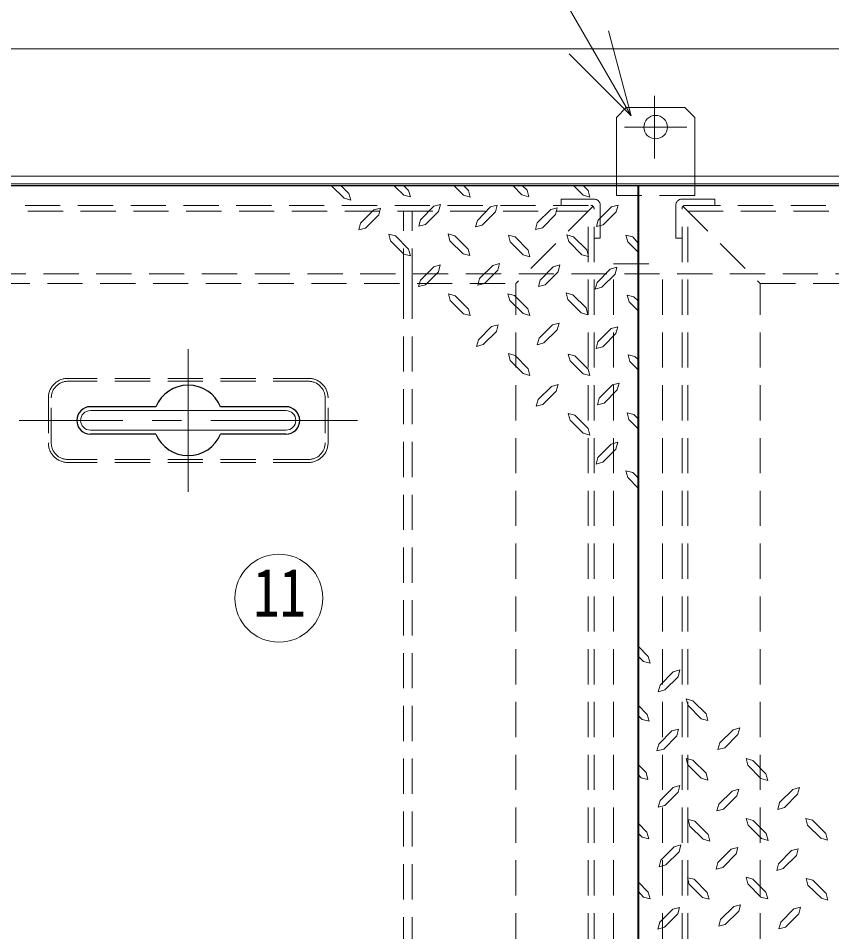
# Model space of a CAD drawing. Units: millimetres at full size, sheet at 1:15; details may follow other scales. Extents: x -3188 to 2887, y -2113 to 2102.
# Drawn here: x -2272.2 to -1856.3, y 1145.7 to 1612.9 of the extents above; entities that cross this region are included whole.
import ezdxf
from ezdxf.enums import TextEntityAlignment as Align

# ---------------------------------------------------------------- set-up
doc = ezdxf.new("R2010")
doc.units = ezdxf.units.MM
doc.header["$LTSCALE"] = 15
doc.linetypes.add('CHAIN1', pattern=[8, 5, -1, 1, -1])
doc.linetypes.add('DASHED1', pattern=[1.8, 1.2, -0.6])
doc.layers.add('0-0_ﾚｲﾔ1', color=4, linetype='Continuous', lineweight=9)
doc.styles.add('ＭＳ ゴシック', font='')
doc.styles.get('ＭＳ ゴシック').set_extended_font_data('MS Gothic')

msp = doc.modelspace()

# ---------------------------------------------------------------- linework, layer by layer
at = {"layer": '0-0_ﾚｲﾔ1', "color": 7, "lineweight": 18}
for p, q in [((-1958.78, 1562.88), (-2015.72, 1661.52)), ((-1958.78, 1562.88), (-1970.42, 1606.35)), ((-1958.78, 1562.88), (-1990.6, 1594.7)), ((-1030.34, 1532.18), (-2420.34, 1532.18)), ((-1034.34, 1528.18), (-2416.34, 1528.18)), ((-2135.34, 1412.18), (-2235.34, 1412.18)), ((-2135.34, 1402.18), (-2235.34, 1402.18))]:
    msp.add_line(p, q, dxfattribs=at)
at = {"layer": '0-0_ﾚｲﾔ1'}
for p, q in [((-1015.34, 1597.18), (-2435.34, 1597.18)), ((-1961.34, 1567.18), (-1966.34, 1562.18)), ((-1961.34, 1567.18), (-1931.34, 1567.18)), ((-1926.34, 1562.18), (-1931.34, 1567.18)), ((-1966.34, 1562.18), (-1966.34, 1532.18)), ((-1926.34, 1562.18), (-1926.34, 1532.18)), ((-2112.15, 1527.18), (-2105.67, 1520.86)), ((-2107.07, 1527.18), (-2103.21, 1523.32)), ((-2103.21, 1523.32), (-2102.24, 1519.89)), ((-2079.95, 1527.18), (-2075.12, 1522.36)), ((-2075.02, 1527.18), (-2072.66, 1524.82)), ((-2072.66, 1524.82), (-2071.69, 1521.5)), ((-2049.4, 1527.18), (-2044.58, 1522.36)), ((-2044.36, 1527.18), (-2042, 1524.82)), ((-2042, 1524.82), (-2041.15, 1521.39)), ((-2019.21, 1527.18), (-2014.67, 1522.47)), ((-2014.35, 1527.18), (-2012.1, 1524.93)), ((-2012.1, 1524.93), (-2011.24, 1521.61)), ((-1988.2, 1527.18), (-1983.37, 1522.36)), ((-1983.26, 1527.18), (-1980.91, 1524.82)), ((-1980.91, 1524.82), (-1979.94, 1521.39)), ((-2102.24, 1519.89), (-2105.67, 1520.86)), ((-2071.69, 1521.5), (-2075.12, 1522.36)), ((-2041.15, 1521.39), (-2044.58, 1522.36)), ((-2011.24, 1521.61), (-2014.67, 1522.47)), ((-1979.94, 1521.39), (-1983.37, 1522.36)), ((-2097.21, 1508), (-2090.35, 1514.86)), ((-2063.98, 1507.35), (-2057.33, 1514.11)), ((-2037.5, 1509.5), (-2030.75, 1516.36)), ((-2035.04, 1507.03), (-2028.28, 1513.78)), ((-2006.85, 1508.21), (-1999.99, 1515.07)), ((-1999.99, 1515.07), (-1996.66, 1515.93)), ((-1996.66, 1515.93), (-1997.52, 1512.5)), ((-1975.65, 1509.6), (-1968.9, 1516.46)), ((-1973.19, 1507.14), (-1966.44, 1513.89)), ((-1968.9, 1516.46), (-1965.47, 1517.32)), ((-1965.47, 1517.32), (-1966.44, 1513.89)), ((-2094.63, 1505.53), (-2087.88, 1512.28)), ((-2066.55, 1509.82), (-2067.41, 1506.49)), ((-2037.5, 1509.5), (-2038.47, 1506.17)), ((-2004.27, 1505.74), (-1997.52, 1512.5)), ((-1975.65, 1509.6), (-1976.62, 1506.28)), ((-2097.21, 1508), (-2098.06, 1504.67)), ((-2094.63, 1505.53), (-2098.06, 1504.67)), ((-2063.98, 1507.35), (-2067.41, 1506.49)), ((-2035.04, 1507.03), (-2038.47, 1506.17)), ((-2006.85, 1508.21), (-2007.7, 1504.89)), ((-2004.27, 1505.74), (-2007.7, 1504.89)), ((-1973.19, 1507.14), (-1976.62, 1506.28)), ((-2081.88, 1498.99), (-2082.73, 1502.42)), ((-2079.41, 1501.56), (-2082.73, 1502.42)), ((-2079.41, 1501.56), (-2072.66, 1494.7)), ((-2051.54, 1499.1), (-2052.4, 1502.53)), ((-2049.08, 1501.56), (-2052.4, 1502.53)), ((-2049.08, 1501.56), (-2042.22, 1494.81)), ((-2018.21, 1501.03), (-2021.64, 1501.89)), ((-2020.67, 1498.46), (-2021.64, 1501.89)), ((-2018.21, 1501.03), (-2011.46, 1494.28)), ((-1990.77, 1498.67), (-1991.73, 1502.1)), ((-1988.3, 1501.14), (-1991.73, 1502.1)), ((-1988.3, 1501.14), (-1981.55, 1494.38)), ((-1958.08, 1501.03), (-1961.51, 1501.89)), ((-1960.54, 1498.46), (-1961.51, 1501.89)), ((-1958.08, 1501.03), (-1955.34, 1497.9)), ((-2081.88, 1498.99), (-2075.12, 1492.24)), ((-2051.54, 1499.1), (-2044.79, 1492.35)), ((-2020.67, 1498.46), (-2014.03, 1491.81)), ((-1990.77, 1498.67), (-1984.02, 1491.92)), ((-1960.54, 1498.46), (-1955.34, 1493.26)), ((-2071.69, 1491.38), (-2075.12, 1492.24)), ((-2072.66, 1494.7), (-2071.69, 1491.38)), ((-2041.36, 1491.49), (-2044.79, 1492.35)), ((-2042.22, 1494.81), (-2041.36, 1491.49)), ((-2010.6, 1490.85), (-2014.03, 1491.81)), ((-2011.46, 1494.28), (-2010.6, 1490.85)), ((-1980.59, 1491.06), (-1984.02, 1491.92)), ((-1981.55, 1494.38), (-1980.59, 1491.06)), ((-2066.55, 1478.95), (-2059.8, 1485.81)), ((-2059.8, 1485.81), (-2056.47, 1486.67)), ((-2056.47, 1486.67), (-2057.33, 1483.24)), ((-2036.32, 1479.7), (-2029.57, 1486.45)), ((-2029.57, 1486.45), (-2026.25, 1487.42)), ((-2026.25, 1487.42), (-2027.1, 1483.99)), ((-2005.45, 1478.95), (-1998.7, 1485.81)), ((-1998.7, 1485.81), (-1995.27, 1486.67)), ((-1995.27, 1486.67), (-1996.23, 1483.24)), ((-2064.08, 1476.48), (-2057.33, 1483.24)), ((-2033.86, 1477.23), (-2027.1, 1483.99)), ((-2002.88, 1476.48), (-1996.23, 1483.24)), ((-1976.3, 1477.77), (-1969.54, 1484.52)), ((-1973.83, 1475.3), (-1967.08, 1482.06)), ((-2066.55, 1478.95), (-2067.51, 1475.62)), ((-2064.08, 1476.48), (-2067.51, 1475.62)), ((-2036.32, 1479.7), (-2037.29, 1476.27)), ((-2033.86, 1477.23), (-2037.29, 1476.27)), ((-2005.45, 1478.95), (-2006.31, 1475.62)), ((-2002.88, 1476.48), (-2006.31, 1475.62)), ((-1976.3, 1477.77), (-1977.26, 1474.34)), ((-2048.86, 1470.91), (-2052.19, 1471.87)), ((-2051.33, 1468.44), (-2052.19, 1471.87)), ((-2018.42, 1471.02), (-2021.85, 1471.98)), ((-2020.89, 1468.55), (-2021.85, 1471.98)), ((-1988.73, 1471.44), (-1992.05, 1472.41)), ((-1991.2, 1468.98), (-1992.05, 1472.41)), ((-1973.83, 1475.3), (-1977.26, 1474.34)), ((-2051.33, 1468.44), (-2044.58, 1461.69)), ((-2048.86, 1470.91), (-2042, 1464.16)), ((-2020.89, 1468.55), (-2014.13, 1461.8)), ((-2018.42, 1471.02), (-2011.67, 1464.26)), ((-1991.2, 1468.98), (-1984.44, 1462.23)), ((-1988.73, 1471.44), (-1981.87, 1464.69)), ((-1957.43, 1470.37), (-1960.86, 1471.23)), ((-1959.9, 1467.8), (-1960.86, 1471.23)), ((-1959.9, 1467.8), (-1955.34, 1463.24)), ((-1957.43, 1470.37), (-1955.34, 1468.28)), ((-2042, 1464.16), (-2041.15, 1460.83)), ((-2011.67, 1464.26), (-2010.7, 1460.83)), ((-1981.87, 1464.69), (-1981.01, 1461.26)), ((-2041.15, 1460.83), (-2044.58, 1461.69)), ((-2010.7, 1460.83), (-2014.13, 1461.8)), ((-1981.01, 1461.26), (-1984.44, 1462.23)), ((-2005.88, 1449.26), (-1999.13, 1456.01)), ((-2003.42, 1446.79), (-1996.66, 1453.54)), ((-1975.87, 1447.33), (-1969.12, 1454.19)), ((-1969.12, 1454.19), (-1965.69, 1455.04)), ((-1965.69, 1455.04), (-1966.65, 1451.61)), ((-2036.97, 1448.4), (-2037.93, 1444.97)), ((-2034.5, 1445.93), (-2027.75, 1452.69)), ((-2005.88, 1449.26), (-2006.85, 1445.83)), ((-1973.3, 1444.86), (-1966.65, 1451.61)), ((-2034.5, 1445.93), (-2037.93, 1444.97)), ((-2003.42, 1446.79), (-2006.85, 1445.83)), ((-1975.87, 1447.33), (-1976.73, 1444)), ((-1973.3, 1444.86), (-1976.73, 1444)), ((-2020.67, 1437.89), (-2021.64, 1441.32)), ((-2018.21, 1440.36), (-2021.64, 1441.32)), ((-2018.21, 1440.36), (-2011.46, 1433.61)), ((-1987.66, 1440.25), (-1990.98, 1441.11)), ((-1990.12, 1437.68), (-1990.98, 1441.11)), ((-1987.66, 1440.25), (-1980.8, 1433.39)), ((-1959.58, 1437.36), (-1960.43, 1440.79)), ((-1957, 1439.93), (-1960.43, 1440.79)), ((-1957, 1439.93), (-1955.34, 1438.27)), ((-2020.67, 1437.89), (-2014.03, 1431.14)), ((-1990.12, 1437.68), (-1983.37, 1430.93)), ((-1959.58, 1437.36), (-1955.34, 1433.13)), ((-2010.6, 1430.18), (-2014.03, 1431.14)), ((-2011.46, 1433.61), (-2010.6, 1430.18)), ((-1979.94, 1430.07), (-1983.37, 1430.93)), ((-1980.8, 1433.39), (-1979.94, 1430.07)), ((-1975.23, 1418.49), (-1968.47, 1425.35)), ((-1968.47, 1425.35), (-1965.04, 1426.21)), ((-1965.04, 1426.21), (-1966.01, 1422.78)), ((-2006.42, 1417.85), (-1999.66, 1424.6)), ((-2003.95, 1415.39), (-1997.2, 1422.14)), ((-1972.65, 1416.03), (-1966.01, 1422.78)), ((-2006.42, 1417.85), (-2007.38, 1414.42)), ((-1975.23, 1418.49), (-1976.08, 1415.17)), ((-1972.65, 1416.03), (-1976.08, 1415.17)), ((-2003.95, 1415.39), (-2007.38, 1414.42)), ((-1960.01, 1407.67), (-1960.97, 1411.1)), ((-1957.54, 1410.24), (-1960.97, 1411.1)), ((-1987.66, 1409.81), (-1991.09, 1410.67)), ((-1990.12, 1407.24), (-1991.09, 1410.67)), ((-1990.12, 1407.24), (-1983.37, 1400.59)), ((-1987.66, 1409.81), (-1980.91, 1403.06)), ((-1960.01, 1407.67), (-1955.34, 1402.82)), ((-1957.54, 1410.24), (-1955.34, 1408.04)), ((-1980.91, 1403.06), (-1979.94, 1399.63)), ((-1979.94, 1399.63), (-1983.37, 1400.59)), ((-1975.87, 1388.27), (-1969.12, 1395.02)), ((-1973.3, 1385.8), (-1966.65, 1392.55)), ((-1969.12, 1395.02), (-1965.69, 1395.98)), ((-1965.69, 1395.98), (-1966.65, 1392.55)), ((-1975.87, 1388.27), (-1976.73, 1384.84)), ((-1973.3, 1385.8), (-1976.73, 1384.84)), ((-1960.54, 1377.98), (-1961.51, 1381.41)), ((-1958.08, 1380.55), (-1961.51, 1381.41)), ((-1958.08, 1380.55), (-1955.34, 1377.82)), ((-1960.54, 1377.98), (-1955.34, 1372.57)), ((-1950.14, 1286.39), (-1955.34, 1291.79)), ((-1952.61, 1283.81), (-1955.34, 1286.55)), ((-1950.14, 1286.39), (-1949.18, 1282.96)), ((-1952.61, 1283.81), (-1949.18, 1282.96)), ((-1937.39, 1278.56), (-1944.03, 1271.81)), ((-1934.82, 1276.1), (-1941.57, 1269.34)), ((-1937.39, 1278.56), (-1933.96, 1279.53)), ((-1934.82, 1276.1), (-1933.96, 1279.53)), ((-1945, 1268.38), (-1944.03, 1271.81)), ((-1941.57, 1269.34), (-1945, 1268.38)), ((-1950.68, 1256.7), (-1955.34, 1261.55)), ((-1930.74, 1264.74), (-1927.31, 1263.77)), ((-1929.78, 1261.31), (-1930.74, 1264.74)), ((-1920.56, 1257.12), (-1927.31, 1263.77)), ((-1923.03, 1254.55), (-1929.78, 1261.31)), ((-1920.56, 1257.12), (-1919.6, 1253.69)), ((-1953.15, 1254.12), (-1955.34, 1256.32)), ((-1953.15, 1254.12), (-1949.72, 1253.27)), ((-1950.68, 1256.7), (-1949.72, 1253.27)), ((-1923.03, 1254.55), (-1919.6, 1253.69)), ((-1938.03, 1248.34), (-1944.68, 1241.58)), ((-1938.03, 1248.34), (-1934.6, 1249.19)), ((-1935.46, 1245.87), (-1934.6, 1249.19)), ((-1906.73, 1248.98), (-1913.49, 1242.23)), ((-1906.73, 1248.98), (-1903.3, 1249.94)), ((-1904.27, 1246.51), (-1903.3, 1249.94)), ((-1935.46, 1245.87), (-1942.21, 1239.01)), ((-1904.27, 1246.51), (-1911.02, 1239.76)), ((-1945.64, 1238.15), (-1944.68, 1241.58)), ((-1942.21, 1239.01), (-1945.64, 1238.15)), ((-1930.74, 1234.29), (-1927.31, 1233.44)), ((-1929.89, 1230.97), (-1930.74, 1234.29)), ((-1920.56, 1226.68), (-1927.31, 1233.44)), ((-1900.09, 1234.19), (-1896.66, 1233.22)), ((-1899.23, 1230.76), (-1900.09, 1234.19)), ((-1951.11, 1227.01), (-1955.34, 1231.24)), ((-1923.03, 1224.11), (-1929.89, 1230.97)), ((-1892.48, 1224), (-1899.23, 1230.76)), ((-1890.01, 1226.47), (-1896.66, 1233.22)), ((-1953.68, 1224.43), (-1955.34, 1226.09)), ((-1953.68, 1224.43), (-1950.25, 1223.58)), ((-1951.11, 1227.01), (-1950.25, 1223.58)), ((-1923.03, 1224.11), (-1919.7, 1223.25)), ((-1920.56, 1226.68), (-1919.7, 1223.25)), ((-1890.01, 1226.47), (-1889.05, 1223.04)), ((-1937.39, 1219.5), (-1944.03, 1212.75)), ((-1937.39, 1219.5), (-1933.96, 1220.36)), ((-1934.82, 1217.04), (-1933.96, 1220.36)), ((-1892.48, 1224), (-1889.05, 1223.04)), ((-1934.82, 1217.04), (-1941.57, 1210.18)), ((-1907.27, 1217.57), (-1914.02, 1210.82)), ((-1904.8, 1215.11), (-1911.56, 1208.35)), ((-1907.27, 1217.57), (-1903.84, 1218.54)), ((-1904.8, 1215.11), (-1903.84, 1218.54)), ((-1876.18, 1218.43), (-1882.94, 1211.68)), ((-1876.18, 1218.43), (-1872.75, 1219.39)), ((-1873.72, 1215.96), (-1872.75, 1219.39)), ((-1945, 1209.32), (-1944.03, 1212.75)), ((-1941.57, 1210.18), (-1945, 1209.32)), ((-1950.79, 1196.56), (-1955.34, 1201.12)), ((-1929.67, 1203.1), (-1926.24, 1202.14)), ((-1928.81, 1199.67), (-1929.67, 1203.1)), ((-1919.49, 1195.38), (-1926.24, 1202.14)), ((-1899.98, 1203.53), (-1896.55, 1202.57)), ((-1899.02, 1200.1), (-1899.98, 1203.53)), ((-1889.8, 1195.81), (-1896.55, 1202.57)), ((-1869.54, 1203.53), (-1866.11, 1202.67)), ((-1868.68, 1200.21), (-1869.54, 1203.53)), ((-1859.36, 1195.92), (-1866.11, 1202.67)), ((-1953.25, 1193.99), (-1955.34, 1196.08)), ((-1950.79, 1196.56), (-1949.82, 1193.13)), ((-1921.95, 1192.92), (-1928.81, 1199.67)), ((-1892.26, 1193.35), (-1899.02, 1200.1)), ((-1861.82, 1193.46), (-1868.68, 1200.21)), ((-1953.25, 1193.99), (-1949.82, 1193.13)), ((-1921.95, 1192.92), (-1918.63, 1191.95)), ((-1919.49, 1195.38), (-1918.63, 1191.95)), ((-1892.26, 1193.35), (-1888.83, 1192.38)), ((-1889.8, 1195.81), (-1888.83, 1192.38)), ((-1861.82, 1193.46), (-1858.5, 1192.49)), ((-1859.36, 1195.92), (-1858.5, 1192.49)), ((-1936.85, 1189.06), (-1943.61, 1182.31)), ((-1936.85, 1189.06), (-1933.42, 1190.03)), ((-1934.39, 1186.6), (-1933.42, 1190.03)), ((-1907.8, 1187.88), (-1914.45, 1181.13)), ((-1907.8, 1187.88), (-1904.37, 1188.74)), ((-1905.23, 1185.42), (-1904.37, 1188.74)), ((-1876.83, 1187.13), (-1883.58, 1180.38)), ((-1876.83, 1187.13), (-1873.4, 1188.1)), ((-1874.36, 1184.67), (-1873.4, 1188.1)), ((-1934.39, 1186.6), (-1941.14, 1179.84)), ((-1905.23, 1185.42), (-1911.99, 1178.56)), ((-1874.36, 1184.67), (-1881.12, 1177.91)), ((-1915.42, 1177.7), (-1914.45, 1181.13)), ((-1911.99, 1178.56), (-1915.42, 1177.7)), ((-1884.44, 1176.95), (-1883.58, 1180.38)), ((-1881.12, 1177.91), (-1884.44, 1176.95)), ((-1930.1, 1173.3), (-1926.67, 1172.45)), ((-1929.14, 1169.98), (-1930.1, 1173.3)), ((-1900.09, 1173.52), (-1896.66, 1172.55)), ((-1899.23, 1170.09), (-1900.09, 1173.52)), ((-1869.32, 1172.88), (-1865.89, 1172.02)), ((-1868.47, 1169.55), (-1869.32, 1172.88)), ((-1950.14, 1165.91), (-1955.34, 1171.11)), ((-1922.38, 1163.23), (-1929.14, 1169.98)), ((-1919.92, 1165.69), (-1926.67, 1172.45)), ((-1892.48, 1163.34), (-1899.23, 1170.09)), ((-1890.01, 1165.91), (-1896.66, 1172.55)), ((-1861.61, 1162.8), (-1868.47, 1169.55)), ((-1859.14, 1165.27), (-1865.89, 1172.02)), ((-1952.61, 1163.34), (-1955.34, 1166.46)), ((-1950.14, 1165.91), (-1949.18, 1162.48)), ((-1919.92, 1165.69), (-1918.95, 1162.26)), ((-1890.01, 1165.91), (-1889.05, 1162.48)), ((-1859.14, 1165.27), (-1858.28, 1161.84)), ((-1952.61, 1163.34), (-1949.18, 1162.48)), ((-1922.38, 1163.23), (-1918.95, 1162.26)), ((-1906.41, 1158.62), (-1902.98, 1159.48)), ((-1903.84, 1156.15), (-1902.98, 1159.48)), ((-1892.48, 1163.34), (-1889.05, 1162.48)), ((-1861.61, 1162.8), (-1858.28, 1161.84)), ((-1937.5, 1157.23), (-1944.25, 1150.47)), ((-1935.03, 1154.76), (-1941.78, 1147.9)), ((-1937.5, 1157.23), (-1934.07, 1158.08)), ((-1935.03, 1154.76), (-1934.07, 1158.08)), ((-1906.41, 1158.62), (-1913.16, 1151.87)), ((-1903.84, 1156.15), (-1910.7, 1149.29)), ((-1875.65, 1157.33), (-1882.4, 1150.58)), ((-1873.18, 1154.87), (-1879.94, 1148.01)), ((-1875.65, 1157.33), (-1872.22, 1158.19)), ((-1873.18, 1154.87), (-1872.22, 1158.19)), ((-1945.21, 1147.04), (-1944.25, 1150.47)), ((-1914.02, 1148.44), (-1913.16, 1151.87)), ((-1941.78, 1147.9), (-1945.21, 1147.04)), ((-1910.7, 1149.29), (-1914.02, 1148.44))]:
    msp.add_line(p, q, dxfattribs=at)
at = {"layer": '0-0_ﾚｲﾔ1', "linetype": 'CHAIN1'}
for p, q in [((-1946.84, 1573.18), (-1946.84, 1541.18)), ((-1962.34, 1557.18), (-1930.34, 1557.18)), ((-2185.34, 1443.68), (-2185.34, 1370.68)), ((-2098.84, 1407.18), (-2271.84, 1407.18))]:
    msp.add_line(p, q, dxfattribs=at)
at = {"layer": '0-0_ﾚｲﾔ1', "linetype": 'DASHED1'}
for p, q in [((-1966.34, 1532.18), (-1966.34, 1522.18)), ((-1926.34, 1532.18), (-1926.34, 1522.18)), ((-1994.64, 1517.18), (-1994.64, 1520.38)), ((-1977.84, 1520.38), (-1994.64, 1520.38)), ((-1926.34, 1522.18), (-1966.34, 1522.18)), ((-1932.84, 1520.38), (-1916.04, 1520.38)), ((-1916.04, 1517.18), (-1916.04, 1520.38)), ((-2402.34, 1514.18), (-1980.84, 1514.18)), ((-2075.34, 1477.18), (-2075.34, 1514.18)), ((-2070.84, 1477.18), (-2070.84, 1514.18)), ((-1980.84, 1137.18), (-1980.84, 1514.18)), ((-1974.64, 1500.38), (-1974.64, 1517.18)), ((-1936.04, 1500.38), (-1936.04, 1517.18)), ((-1929.84, 1514.18), (-1520.84, 1514.18)), ((-1929.84, 1137.18), (-1929.84, 1514.18)), ((-1974.64, 1500.38), (-1977.84, 1500.38)), ((-1936.04, 1500.38), (-1932.84, 1500.38)), ((-1080.34, 1482.18), (-2370.34, 1482.18))]:
    msp.add_line(p, q, dxfattribs=at)
at = {"layer": '0-0_ﾚｲﾔ1', "color": 5, "lineweight": 25}
for p, q in [((-1035.34, 1527.18), (-2415.34, 1527.18)), ((-2201.93, 1414.18), (-2235.34, 1414.18)), ((-2135.34, 1414.18), (-2168.76, 1414.18)), ((-2201.93, 1400.18), (-2235.34, 1400.18)), ((-2135.34, 1400.18), (-2168.76, 1400.18))]:
    msp.add_line(p, q, dxfattribs=at)
at = {"layer": '0-0_ﾚｲﾔ1', "color": 1, "lineweight": 40}
msp.add_line((-1955.34, 1527.18), (-1955.34, 1137.18), dxfattribs=at)
at = {"layer": '0-0_ﾚｲﾔ1', "color": 7, "linetype": 'DASHED1', "lineweight": 18}
for p, q in [((-2403.74, 1517.18), (-1979.44, 1517.18)), ((-1978.31, 1516.71), (-2017.84, 1477.18)), ((-1977.84, 1137.18), (-1977.84, 1515.58)), ((-1932.84, 1137.18), (-1932.84, 1515.58)), ((-1932.37, 1516.71), (-1892.84, 1477.18)), ((-1931.24, 1517.18), (-1519.44, 1517.18)), ((-1967.84, 1487.18), (-1942.84, 1487.18)), ((-1967.84, 1137.18), (-1967.84, 1487.18)), ((-1942.84, 1137.18), (-1942.84, 1487.18)), ((-2365.34, 1477.18), (-2017.84, 1477.18)), ((-2075.34, 1477.18), (-2075.34, 1137.18)), ((-2070.84, 1477.18), (-2070.84, 1137.18)), ((-2017.84, 1137.18), (-2017.84, 1477.18)), ((-1892.84, 1477.18), (-1557.84, 1477.18)), ((-1892.84, 1137.18), (-1892.84, 1477.18)), ((-2123.84, 1428.68), (-2246.84, 1428.68)), ((-2123.84, 1427.18), (-2246.84, 1427.18)), ((-2256.84, 1418.68), (-2256.84, 1395.68)), ((-2255.34, 1395.68), (-2255.34, 1418.68)), ((-2115.34, 1418.68), (-2115.34, 1395.68)), ((-2113.84, 1395.68), (-2113.84, 1418.68)), ((-2123.84, 1387.18), (-2246.84, 1387.18)), ((-2123.84, 1385.68), (-2246.84, 1385.68))]:
    msp.add_line(p, q, dxfattribs=at)
at = {"layer": '0-0_ﾚｲﾔ1'}
for points in [[(-2090.35, 1514.86), (-2087.02, 1515.71), (-2087.88, 1512.28)], [(-2066.55, 1509.82), (-2059.8, 1516.68), (-2056.37, 1517.54), (-2057.33, 1514.11)], [(-2030.75, 1516.36), (-2027.43, 1517.21), (-2028.28, 1513.78)], [(-1969.54, 1484.52), (-1966.22, 1485.49), (-1967.08, 1482.06)], [(-2036.97, 1448.4), (-2030.21, 1455.15), (-2026.89, 1456.12), (-2027.75, 1452.69)], [(-1999.13, 1456.01), (-1995.7, 1456.87), (-1996.66, 1453.54)], [(-1999.66, 1424.6), (-1996.23, 1425.46), (-1997.2, 1422.14)], [(-1911.02, 1239.76), (-1914.45, 1238.9), (-1913.49, 1242.23)], [(-1873.72, 1215.96), (-1880.47, 1209.21), (-1883.79, 1208.25), (-1882.94, 1211.68)], [(-1911.56, 1208.35), (-1914.99, 1207.5), (-1914.02, 1210.82)], [(-1941.14, 1179.84), (-1944.46, 1178.88), (-1943.61, 1182.31)], [(-1879.94, 1148.01), (-1883.26, 1147.15), (-1882.4, 1150.58)]]:
    msp.add_lwpolyline(points, dxfattribs=at)
msp.add_circle((-1946.34, 1557.18), 6, dxfattribs=at)
at = {"layer": '0-0_ﾚｲﾔ1', "color": 7, "lineweight": 18}
msp.add_circle((-2138.98, 1316.27), 22.5, dxfattribs=at)
at = {"layer": '0-0_ﾚｲﾔ1', "linetype": 'DASHED1'}
for centre, start, end in [((-1977.84, 1517.18), 0, 90), ((-1932.84, 1517.18), 90, 180)]:
    msp.add_arc(centre, 3.2, start, end, dxfattribs=at)
at = {"layer": '0-0_ﾚｲﾔ1', "color": 7, "linetype": 'DASHED1', "lineweight": 18}
for centre, radius, start, end in [((-1979.44, 1515.58), 1.6, 0, 90), ((-1931.24, 1515.58), 1.6, 90, 180), ((-2246.84, 1418.68), 10, 90, 180), ((-2246.84, 1418.68), 8.5, 90, 180), ((-2123.84, 1418.68), 10, 0, 90), ((-2123.84, 1418.68), 8.5, 0, 90), ((-2246.84, 1395.68), 10, 180, 270), ((-2246.84, 1395.68), 8.5, 180, 270), ((-2123.84, 1395.68), 8.5, 270, 0), ((-2123.84, 1395.68), 10, 270, 0)]:
    msp.add_arc(centre, radius, start, end, dxfattribs=at)
at = {"layer": '0-0_ﾚｲﾔ1', "color": 5, "lineweight": 25}
for centre, radius, start, end in [((-2185.34, 1407.18), 18, 22.8854, 157.1146), ((-2235.34, 1407.18), 7, 90, 270), ((-2135.34, 1407.18), 7, 270, 90), ((-2185.34, 1407.18), 18, 202.8854, 337.1146)]:
    msp.add_arc(centre, radius, start, end, dxfattribs=at)
at = {"layer": '0-0_ﾚｲﾔ1', "color": 7, "lineweight": 18}
for centre, start, end in [((-2235.34, 1407.18), 90, 270), ((-2135.34, 1407.18), 270, 90)]:
    msp.add_arc(centre, 5, start, end, dxfattribs=at)

# ---------------------------------------------------------------- texts
at = {"layer": '0-0_ﾚｲﾔ1', "color": 7, "style": 'ＭＳ ゴシック', "width": 0.8}
msp.add_text('11', height=24.74, dxfattribs=at).set_placement((-2152.1, 1299.39), align=Align.BOTTOM_LEFT)

doc.saveas('drawing.dxf')
